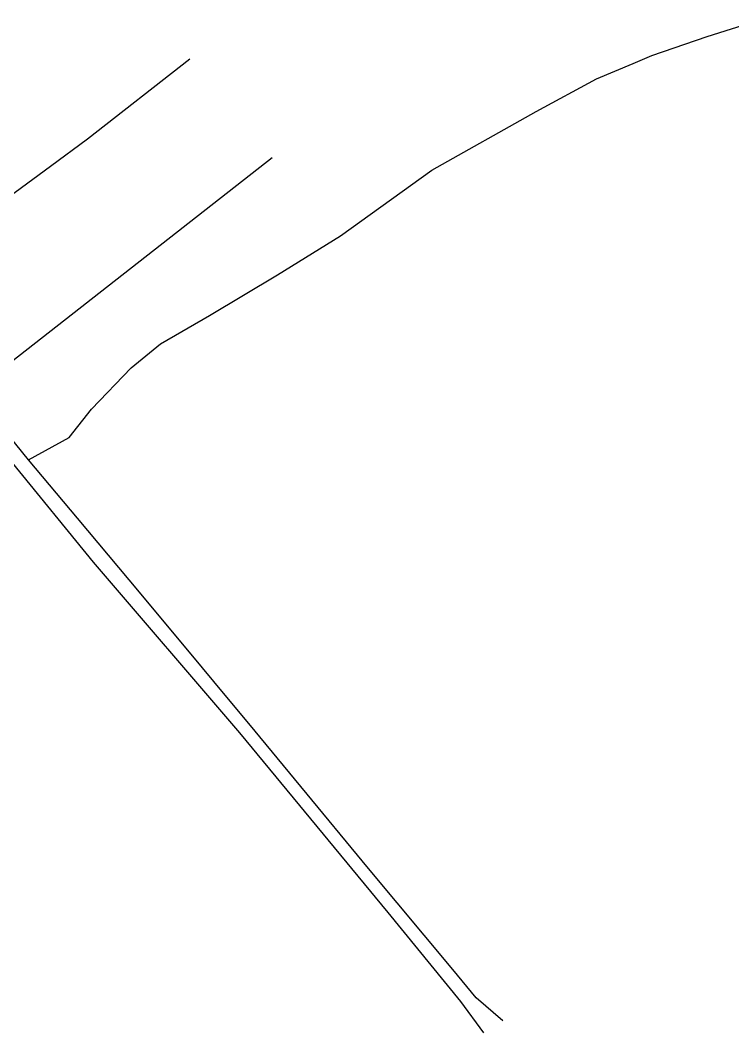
# Model space of a CAD drawing. Header units: metres. Extents: x 1264561 to 1266780, y 993792 to 994949.
# Drawn here: x 1265228 to 1265677, y 993792 to 994430 of the extents above; entities that cross this region are included whole.
import ezdxf

# ---------------------------------------------------------------- set-up
doc = ezdxf.new("R2010")
doc.units = ezdxf.units.M
doc.layers.add('ROADS', color=8, linetype='Continuous')

msp = doc.modelspace()

# ---------------------------------------------------------------- linework, layer by layer
at = {"layer": 'ROADS'}
for p, q in [((1265661.2, 994419.73), (1265693.28, 994430.06)), ((1265626.25, 994407.82), (1265661.2, 994419.73)), ((1265270.35, 994355.26), (1265334.99, 994405.78)), ((1265614.37, 994402.79), (1265626.25, 994407.82)), ((1265591.41, 994393.08), (1265614.37, 994402.79)), ((1265553.3, 994372.46), (1265591.41, 994393.08)), ((1265487.59, 994335.57), (1265553.3, 994372.46)), ((1265247.09, 994338.17), (1265270.35, 994355.26)), ((1265198.23, 994195.96), (1265386.94, 994343.53)), ((1265202.71, 994305.55), (1265247.09, 994338.17)), ((1265429.97, 994294.25), (1265487.59, 994335.57)), ((1265390.33, 994269.69), (1265429.97, 994294.25)), ((1265347.32, 994244.08), (1265390.33, 994269.69)), ((1265316.55, 994226.08), (1265347.32, 994244.08)), ((1265297.92, 994210.93), (1265316.55, 994226.08)), ((1265273.03, 994184.92), (1265297.92, 994210.93)), ((1265233.16, 994153.13), (1265198.23, 994195.96)), ((1265258.95, 994167.01), (1265273.03, 994184.92)), ((1265233.16, 994153.13), (1265258.95, 994167.01)), ((1265222.93, 994151.11), (1265273.92, 994088.63)), ((1265264.11, 994116.38), (1265233.16, 994153.13)), ((1265296.64, 994077.45), (1265264.11, 994116.38)), ((1265273.92, 994088.63), (1265366.18, 993980.99)), ((1265336.84, 994029.27), (1265296.64, 994077.45)), ((1265356.27, 994005.97), (1265336.84, 994029.27)), ((1265372.16, 993986.78), (1265356.27, 994005.97)), ((1265404.92, 993947.21), (1265372.16, 993986.78)), ((1265366.18, 993980.99), (1265459.79, 993867.83)), ((1265447.66, 993895.59), (1265404.92, 993947.21)), ((1265500.85, 993831.77), (1265447.66, 993895.59)), ((1265459.79, 993867.83), (1265505.62, 993811.7)), ((1265515.54, 993813.95), (1265500.85, 993831.77)), ((1265505.62, 993811.7), (1265520.1, 993791.99)), ((1265532.19, 993799.51), (1265515.54, 993813.95))]:
    msp.add_line(p, q, dxfattribs=at)

doc.saveas('drawing.dxf')
